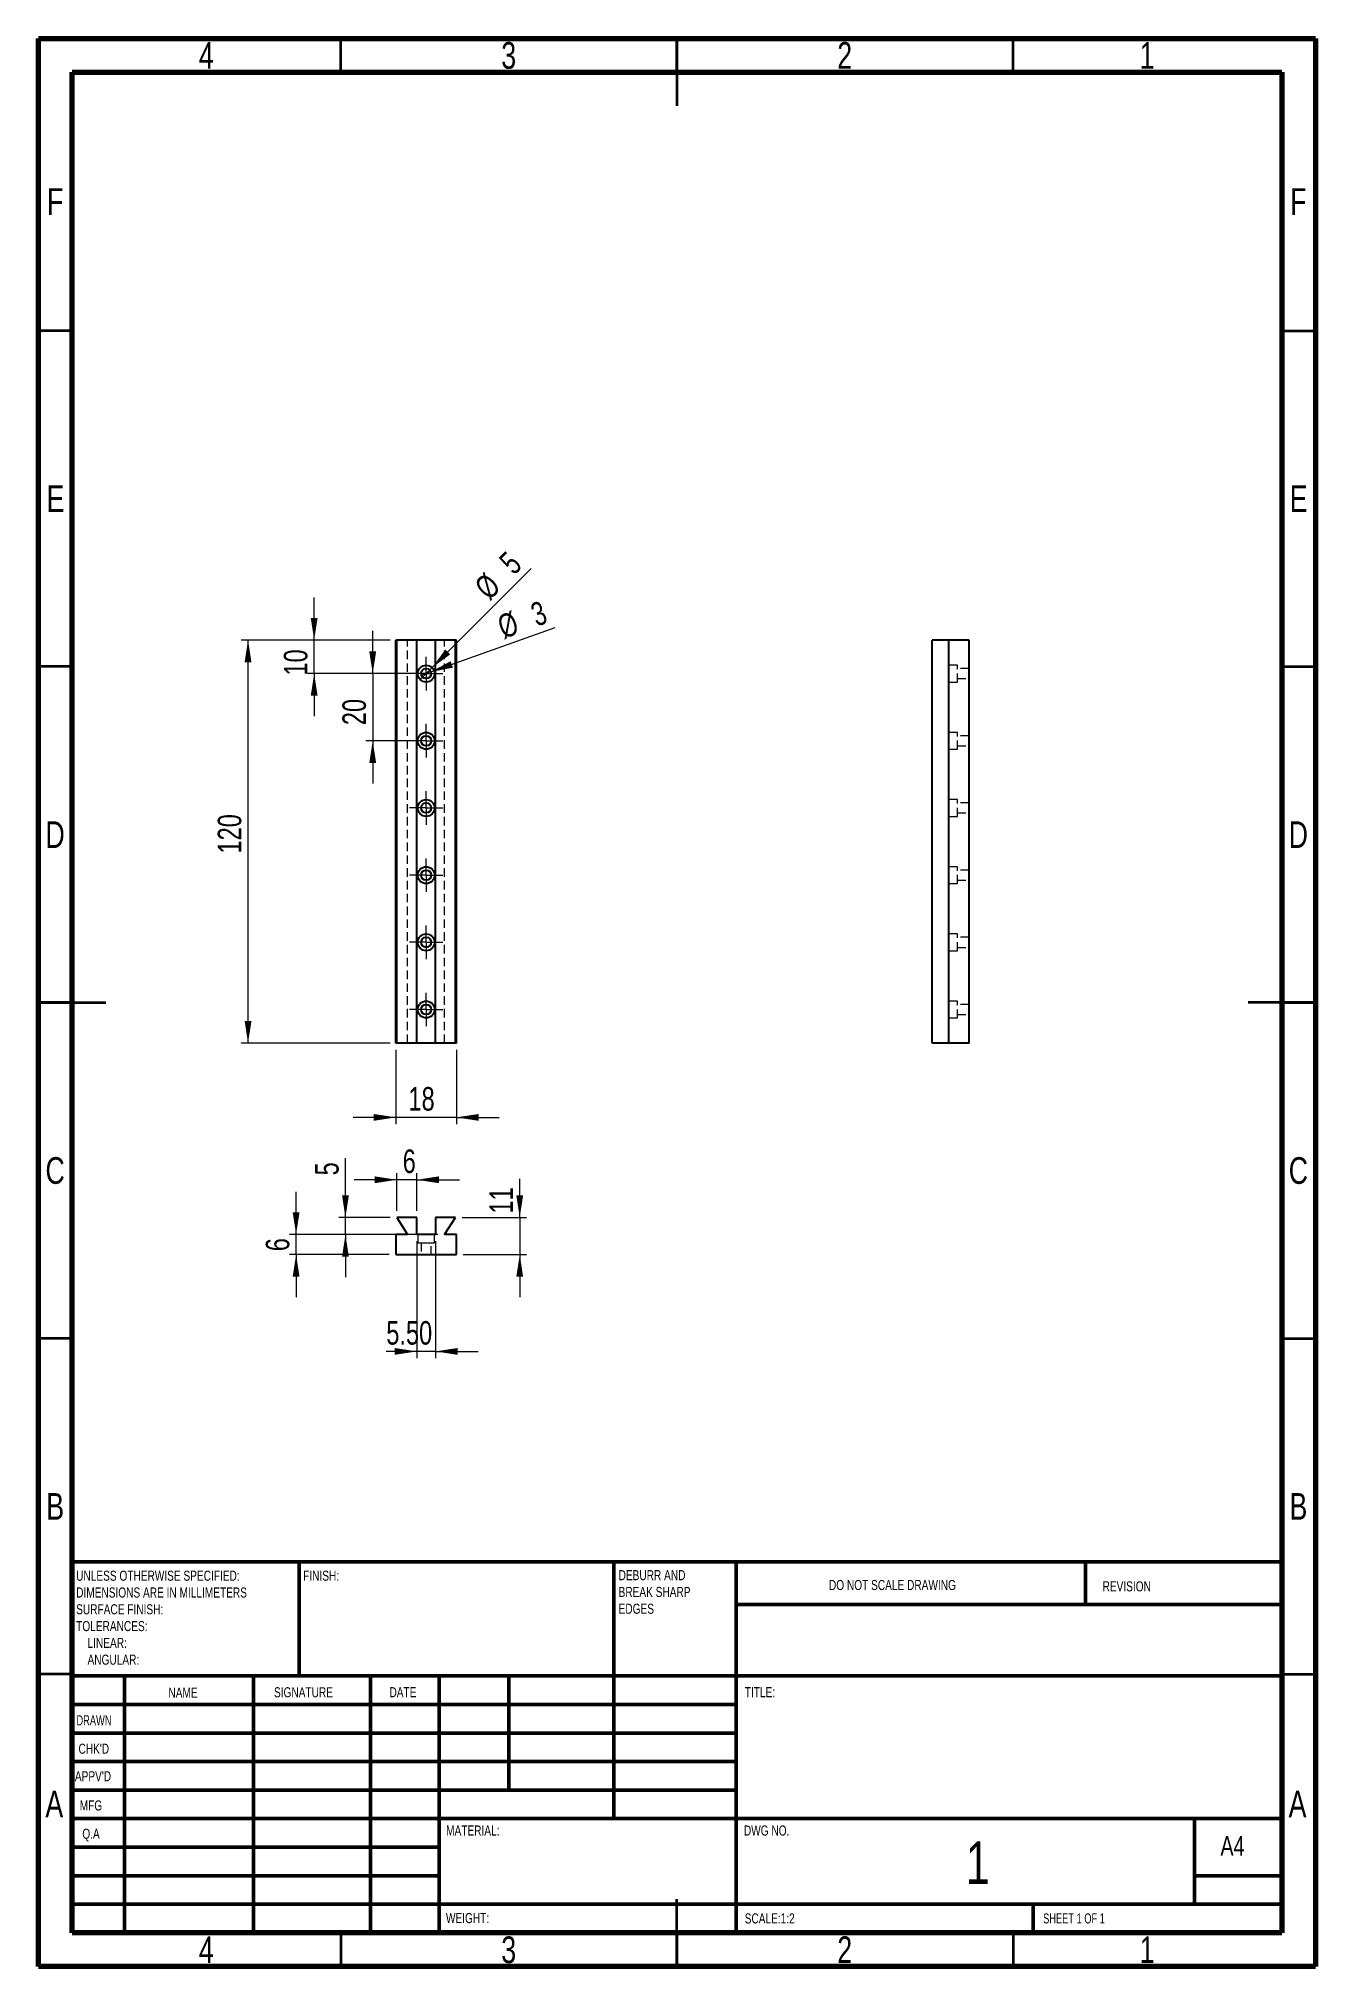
# Model space of a CAD drawing. Header units: millimetres. Extents: x 15 to 205, y 5 to 292.
import ezdxf

# ---------------------------------------------------------------- set-up
doc = ezdxf.new("R2010")
doc.units = ezdxf.units.MM
doc.linetypes.add('HIDDEN', pattern=[1.905, 1.27, -0.635])
doc.styles.add('SLDTEXTSTYLE0', font='TXT', dxfattribs={"width": 0.75})
doc.styles.add('SLDTEXTSTYLE1', font='TXT', dxfattribs={"width": 0.686449})
doc.styles.add('SLDTEXTSTYLE2', font='TXT', dxfattribs={"width": 0.6875})
doc.dimstyles.new('SLDDIMSTYLE0', dxfattribs={"dimtxt": 3.5, "dimasz": 3.302, "dimexe": 0, "dimexo": 0.0625, "dimgap": 0.875, "dimtad": 1, "dimlfac": 2, "dimrnd": 1e-09, "dimzin": 12, "dimdsep": 46, "dimtxsty": 'SLDTEXTSTYLE0', "dimsah": 1, "dimcen": 0.09, "dimadec": 0, "dimazin": 3, "dimtfac": 1, "dimtmove": 0, "dimatfit": 0, "dimfxl": 0, "dimfrac": 2, "dimtolj": 1, "dimtzin": 12, "dimarcsym": 0})
doc.dimstyles.new('SLDDIMSTYLE1', dxfattribs={"dimtxt": 3.5, "dimasz": 3.302, "dimexe": 0, "dimexo": 0.0625, "dimgap": 0.875, "dimtad": 1, "dimlfac": 2, "dimrnd": 1e-09, "dimzin": 12, "dimdsep": 46, "dimtxsty": 'SLDTEXTSTYLE0', "dimblk1": 'NONE', "dimsah": 1, "dimcen": 0, "dimadec": 0, "dimazin": 3, "dimtfac": 1, "dimtmove": 0, "dimatfit": 3, "dimldrblk": 'NONE', "dimfxl": 0, "dimfrac": 2, "dimtolj": 1, "dimtzin": 12, "dimarcsym": 0})
doc.dimstyles.new('SLDDIMSTYLE2', dxfattribs={"dimtxt": 3.5, "dimasz": 3.302, "dimexe": 0, "dimexo": 0.0625, "dimgap": 0.875, "dimtad": 1, "dimlfac": 2, "dimrnd": 1e-09, "dimzin": 12, "dimdsep": 46, "dimtxsty": 'SLDTEXTSTYLE0', "dimsah": 1, "dimcen": 0.09, "dimadec": 0, "dimazin": 3, "dimtfac": 1, "dimtofl": 0, "dimtmove": 0, "dimatfit": 3, "dimfxl": 0, "dimfrac": 2, "dimtolj": 1, "dimtzin": 12, "dimarcsym": 0})
doc.dimstyles.new('SLDDIMSTYLE3', dxfattribs={"dimtxt": 3.5, "dimasz": 3.302, "dimexe": 0, "dimexo": 0.0625, "dimgap": 0.875, "dimtad": 1, "dimlfac": 2, "dimrnd": 1e-09, "dimzin": 4, "dimdsep": 46, "dimtxsty": 'SLDTEXTSTYLE0', "dimsah": 1, "dimcen": 0.09, "dimadec": 0, "dimazin": 1, "dimtfac": 1, "dimtmove": 0, "dimatfit": 0, "dimfxl": 0, "dimfrac": 2, "dimtolj": 1, "dimtzin": 12, "dimarcsym": 0})

# ---------------------------------------------------------------- blocks, each defined once
blk = doc.blocks.new('SW_NOTE_0')
at = {"color": 0, "linetype": 'Continuous', "lineweight": 0, "char_height": 1.5, "attachment_point": 1, "style": 'SLDTEXTSTYLE0'}
for s, insert in [('UNLESS OTHERWISE SPECIFIED:', (0, 1.93)), ('DIMENSIONS ARE IN MILLIMETERS', (0, -0.57)), ('TOLERANCES:', (0, -5.57)), ('SURFACE FINISH:', (0, -3.07)), ('LINEAR:', (1.69, -8.07)), ('ANGULAR:', (1.69, -10.57))]:
    blk.add_mtext(s, dxfattribs=dict(at, insert=insert))
blk = doc.blocks.new('SW_NOTE_1')
at = {"color": 0, "linetype": 'Continuous', "lineweight": 0, "char_height": 1.5, "attachment_point": 1, "style": 'SLDTEXTSTYLE0'}
for s, insert in [('DEBURR AND', (0, 1.93)), ('BREAK SHARP', (0, -0.57)), ('EDGES', (0, -3.07))]:
    blk.add_mtext(s, dxfattribs=dict(at, insert=insert))
blk = doc.blocks.new('_D')
at = {"color": 7, "linetype": 'Continuous', "lineweight": 18}
for p, q in [((64.72, 197.46), (64.72, 203.81)), ((71.67, 197.46), (63.72, 197.46)), ((64.72, 197.46), (64.72, 187.46)), ((71.67, 187.46), (63.72, 187.46)), ((64.72, 187.46), (64.72, 181.11))]:
    blk.add_line(p, q, dxfattribs=at)
for points in [[(64.72, 197.46), (65.23, 200.76), (64.21, 200.76)], [(64.72, 187.46), (64.21, 184.16), (65.23, 184.16)]]:
    blk.add_solid(points, dxfattribs=at)
at = {"color": 7, "linetype": 'Continuous', "lineweight": 18, "insert": (60.21, 189.79), "char_height": 3.5, "attachment_point": 1, "rotation": 90, "style": 'SLDTEXTSTYLE0'}
blk.add_mtext('20', dxfattribs=at)
blk = doc.blocks.new('_D_1')
at = {"color": 7, "linetype": 'Continuous', "lineweight": 18}
for q in [(88.32, 213.11), (71.79, 196.58)]:
    blk.add_line((73.56, 198.35), q, dxfattribs=at)
blk.add_solid([(73.56, 198.35), (76.25, 200.32), (75.53, 201.04)], dxfattribs=at)
at = {"color": 7, "linetype": 'Continuous', "lineweight": 18, "char_height": 3.5, "attachment_point": 1, "rotation": 45, "style": 'SLDTEXTSTYLE0'}
for s, insert in [('5', (83.28, 214.49)), ('%%c', (79.59, 210.72))]:
    blk.add_mtext(s, dxfattribs=dict(at, insert=insert))
blk = doc.blocks.new('_NONE')
blk = doc.blocks.new('_D_2')
at = {"color": 7, "linetype": 'Continuous', "lineweight": 18}
for q in [(91.89, 204.34), (71.97, 197.21)]:
    blk.add_line((73.38, 197.71), q, dxfattribs=at)
blk.add_solid([(73.38, 197.71), (76.66, 198.35), (76.31, 199.31)], dxfattribs=at)
at = {"color": 7, "linetype": 'Continuous', "lineweight": 18, "char_height": 3.5, "attachment_point": 1, "rotation": 19.6987, "style": 'SLDTEXTSTYLE0'}
for s, insert in [('%%c', (82.98, 205.9)), ('3', (87.93, 207.73))]:
    blk.add_mtext(s, dxfattribs=dict(at, insert=insert))
blk = doc.blocks.new('_D_3')
at = {"color": 7, "linetype": 'Continuous', "lineweight": 18}
for p, q in [((56.01, 202.46), (56.01, 208.81)), ((67.17, 202.46), (55.01, 202.46)), ((56.01, 197.46), (56.01, 202.46)), ((69.17, 197.46), (55.01, 197.46)), ((56.01, 197.46), (56.01, 191.11))]:
    blk.add_line(p, q, dxfattribs=at)
for points in [[(56.01, 202.46), (56.52, 205.76), (55.5, 205.76)], [(56.01, 197.46), (55.5, 194.16), (56.52, 194.16)]]:
    blk.add_solid(points, dxfattribs=at)
at = {"color": 7, "linetype": 'Continuous', "lineweight": 18, "insert": (51.5, 197.17), "char_height": 3.5, "attachment_point": 1, "rotation": 90, "style": 'SLDTEXTSTYLE0'}
blk.add_mtext('10', dxfattribs=at)
blk = doc.blocks.new('_D_4')
at = {"color": 7, "linetype": 'Continuous', "lineweight": 18}
for p, q in [((67.3, 202.46), (45.17, 202.46)), ((46.17, 142.46), (46.17, 202.46)), ((67.3, 142.46), (45.17, 142.46))]:
    blk.add_line(p, q, dxfattribs=at)
for points in [[(46.17, 202.46), (45.66, 199.16), (46.68, 199.16)], [(46.17, 142.46), (46.68, 145.76), (45.66, 145.76)]]:
    blk.add_solid(points, dxfattribs=at)
at = {"color": 7, "linetype": 'Continuous', "lineweight": 18, "insert": (41.66, 170.68), "char_height": 3.5, "attachment_point": 1, "rotation": 90, "style": 'SLDTEXTSTYLE0'}
blk.add_mtext('120', dxfattribs=at)
blk = doc.blocks.new('_D_5')
at = {"color": 7, "linetype": 'Continuous', "lineweight": 18}
for p, q in [((68.17, 141.46), (68.17, 130.4)), ((77.17, 141.46), (77.17, 130.4)), ((68.17, 131.4), (61.82, 131.4)), ((77.17, 131.4), (68.17, 131.4)), ((77.17, 131.4), (83.52, 131.4))]:
    blk.add_line(p, q, dxfattribs=at)
for points in [[(68.17, 131.4), (64.87, 131.9), (64.87, 130.89)], [(77.17, 131.4), (80.47, 130.89), (80.47, 131.9)]]:
    blk.add_solid(points, dxfattribs=at)
at = {"color": 7, "linetype": 'Continuous', "lineweight": 18, "insert": (70.04, 135.91), "char_height": 3.5, "attachment_point": 1, "style": 'SLDTEXTSTYLE0'}
blk.add_mtext('18', dxfattribs=at)
blk = doc.blocks.new('SW_CENTERMARKSYMBOL_0')
at = {"color": 0, "linetype": 'Continuous', "lineweight": 0}
for p, q in [((-1.25, 0), (-2.5, 0)), ((0, 0), (-1.25, 0)), ((0, 1.25), (0, 2.5)), ((0, 0), (0, 1.25)), ((0, 0), (0, -1.25)), ((0, 0), (1.25, 0)), ((1.25, 0), (2.5, 0)), ((0, -1.25), (0, -2.5))]:
    blk.add_line(p, q, dxfattribs=at)
blk = doc.blocks.new('SW_CENTERMARKSYMBOL_1')
at = {"color": 0, "linetype": 'Continuous', "lineweight": 0}
for p, q in [((-1.25, 0), (-2.5, 0)), ((0, 0), (-1.25, 0)), ((0, 1.25), (0, 2.5)), ((0, 0), (0, 1.25)), ((0, 0), (0, -1.25)), ((0, 0), (1.25, 0)), ((1.25, 0), (2.5, 0)), ((0, -1.25), (0, -2.5))]:
    blk.add_line(p, q, dxfattribs=at)
blk = doc.blocks.new('SW_CENTERMARKSYMBOL_2')
at = {"color": 0, "linetype": 'Continuous', "lineweight": 0}
for p, q in [((-1.25, 0), (-2.5, 0)), ((0, 0), (-1.25, 0)), ((0, 1.25), (0, 2.5)), ((0, 0), (0, 1.25)), ((0, 0), (0, -1.25)), ((0, 0), (1.25, 0)), ((1.25, 0), (2.5, 0)), ((0, -1.25), (0, -2.5))]:
    blk.add_line(p, q, dxfattribs=at)
blk = doc.blocks.new('SW_CENTERMARKSYMBOL_3')
at = {"color": 0, "linetype": 'Continuous', "lineweight": 0}
for p, q in [((-1.25, 0), (-2.5, 0)), ((0, 0), (-1.25, 0)), ((0, 1.25), (0, 2.5)), ((0, 0), (0, 1.25)), ((0, 0), (0, -1.25)), ((0, 0), (1.25, 0)), ((1.25, 0), (2.5, 0)), ((0, -1.25), (0, -2.5))]:
    blk.add_line(p, q, dxfattribs=at)
blk = doc.blocks.new('SW_CENTERMARKSYMBOL_4')
at = {"color": 0, "linetype": 'Continuous', "lineweight": 0}
for p, q in [((-1.25, 0), (-2.5, 0)), ((0, 0), (-1.25, 0)), ((0, 1.25), (0, 2.5)), ((0, 0), (0, 1.25)), ((0, 0), (0, -1.25)), ((0, 0), (1.25, 0)), ((1.25, 0), (2.5, 0)), ((0, -1.25), (0, -2.5))]:
    blk.add_line(p, q, dxfattribs=at)
blk = doc.blocks.new('SW_CENTERMARKSYMBOL_5')
at = {"color": 0, "linetype": 'Continuous', "lineweight": 0}
for p, q in [((-1.25, 0), (-2.5, 0)), ((0, 0), (-1.25, 0)), ((0, 1.25), (0, 2.5)), ((0, 0), (0, 1.25)), ((0, 0), (0, -1.25)), ((0, 0), (1.25, 0)), ((1.25, 0), (2.5, 0)), ((0, -1.25), (0, -2.5))]:
    blk.add_line(p, q, dxfattribs=at)
blk = doc.blocks.new('SW_CENTERMARKSYMBOL_6')
at = {"color": 0, "linetype": 'Continuous', "lineweight": 0}
for p, q in [((-1.25, 0), (-2.5, 0)), ((0, 0), (-1.25, 0)), ((0, 1.25), (0, 2.5)), ((0, 0), (0, 1.25)), ((0, 0), (0, -1.25)), ((0, 0), (1.25, 0)), ((1.25, 0), (2.5, 0)), ((0, -1.25), (0, -2.5))]:
    blk.add_line(p, q, dxfattribs=at)
blk = doc.blocks.new('SW_CENTERMARKSYMBOL_7')
at = {"color": 0, "linetype": 'Continuous', "lineweight": 0}
for p, q in [((-1.25, 0), (-2.5, 0)), ((0, 0), (-1.25, 0)), ((0, 1.25), (0, 2.5)), ((0, 0), (0, 1.25)), ((0, 0), (0, -1.25)), ((0, 0), (1.25, 0)), ((1.25, 0), (2.5, 0)), ((0, -1.25), (0, -2.5))]:
    blk.add_line(p, q, dxfattribs=at)
blk = doc.blocks.new('SW_CENTERMARKSYMBOL_8')
at = {"color": 0, "linetype": 'Continuous', "lineweight": 0}
for p, q in [((-1.25, 0), (-2.5, 0)), ((0, 0), (-1.25, 0)), ((0, 1.25), (0, 2.5)), ((0, 0), (0, 1.25)), ((0, 0), (0, -1.25)), ((0, 0), (1.25, 0)), ((1.25, 0), (2.5, 0)), ((0, -1.25), (0, -2.5))]:
    blk.add_line(p, q, dxfattribs=at)
blk = doc.blocks.new('SW_CENTERMARKSYMBOL_9')
at = {"color": 0, "linetype": 'Continuous', "lineweight": 0}
for p, q in [((-1.25, 0), (-2.5, 0)), ((0, 0), (-1.25, 0)), ((0, 1.25), (0, 2.5)), ((0, 0), (0, 1.25)), ((0, 0), (0, -1.25)), ((0, 0), (1.25, 0)), ((1.25, 0), (2.5, 0)), ((0, -1.25), (0, -2.5))]:
    blk.add_line(p, q, dxfattribs=at)
blk = doc.blocks.new('SW_CENTERMARKSYMBOL_10')
at = {"color": 0, "linetype": 'Continuous', "lineweight": 0}
for p, q in [((-1.25, 0), (-2.5, 0)), ((0, 0), (-1.25, 0)), ((0, 1.25), (0, 2.5)), ((0, 0), (0, 1.25)), ((0, 0), (0, -1.25)), ((0, 0), (1.25, 0)), ((1.25, 0), (2.5, 0)), ((0, -1.25), (0, -2.5))]:
    blk.add_line(p, q, dxfattribs=at)
blk = doc.blocks.new('SW_CENTERMARKSYMBOL_11')
at = {"color": 0, "linetype": 'Continuous', "lineweight": 0}
for p, q in [((-1.25, 0), (-2.5, 0)), ((0, 0), (-1.25, 0)), ((0, 1.25), (0, 2.5)), ((0, 0), (0, 1.25)), ((0, 0), (0, -1.25)), ((0, 0), (1.25, 0)), ((1.25, 0), (2.5, 0)), ((0, -1.25), (0, -2.5))]:
    blk.add_line(p, q, dxfattribs=at)
blk = doc.blocks.new('_D_6')
at = {"color": 7, "linetype": 'Continuous', "lineweight": 18}
for p, q in [((86.6, 116.47), (86.6, 122.26)), ((78.05, 116.47), (87.6, 116.47)), ((86.6, 116.47), (86.6, 110.97)), ((78.17, 110.97), (87.6, 110.97)), ((86.6, 110.97), (86.6, 104.62))]:
    blk.add_line(p, q, dxfattribs=at)
for points in [[(86.6, 116.47), (87.1, 119.78), (86.09, 119.78)], [(86.6, 110.97), (86.09, 107.67), (87.1, 107.67)]]:
    blk.add_solid(points, dxfattribs=at)
at = {"color": 7, "linetype": 'Continuous', "lineweight": 18, "insert": (82.09, 117.08), "char_height": 3.5, "attachment_point": 1, "rotation": 90, "style": 'SLDTEXTSTYLE0'}
blk.add_mtext('11', dxfattribs=at)
blk = doc.blocks.new('_D_7')
at = {"color": 7, "linetype": 'Continuous', "lineweight": 18}
for p, q in [((53.32, 113.97), (53.32, 120.32)), ((74.42, 113.97), (52.32, 113.97)), ((53.32, 110.97), (53.32, 113.97)), ((67.17, 110.97), (52.32, 110.97)), ((53.32, 110.97), (53.32, 104.62))]:
    blk.add_line(p, q, dxfattribs=at)
for points in [[(53.32, 113.97), (53.83, 117.28), (52.81, 117.28)], [(53.32, 110.97), (52.81, 107.67), (53.83, 107.67)]]:
    blk.add_solid(points, dxfattribs=at)
at = {"color": 7, "linetype": 'Continuous', "lineweight": 18, "insert": (48.81, 111.47), "char_height": 3.5, "attachment_point": 1, "rotation": 90, "style": 'SLDTEXTSTYLE0'}
blk.add_mtext('6', dxfattribs=at)
blk = doc.blocks.new('_D_8')
at = {"color": 7, "linetype": 'Continuous', "lineweight": 18}
for p, q in [((60.66, 116.47), (60.66, 125.34)), ((67.3, 116.47), (59.66, 116.47)), ((60.66, 113.97), (60.66, 116.47)), ((70.3, 113.97), (59.66, 113.97)), ((60.66, 113.97), (60.66, 107.62))]:
    blk.add_line(p, q, dxfattribs=at)
for points in [[(60.66, 116.47), (61.17, 119.78), (60.16, 119.78)], [(60.66, 113.97), (60.16, 110.67), (61.17, 110.67)]]:
    blk.add_solid(points, dxfattribs=at)
at = {"color": 7, "linetype": 'Continuous', "lineweight": 18, "insert": (56.15, 122.76), "char_height": 3.5, "attachment_point": 1, "rotation": 90, "style": 'SLDTEXTSTYLE0'}
blk.add_mtext('5', dxfattribs=at)
blk = doc.blocks.new('_D_9')
at = {"color": 7, "linetype": 'Continuous', "lineweight": 18}
for p, q in [((71.3, 112.97), (71.3, 95.56)), ((74.05, 112.97), (74.05, 95.56)), ((71.3, 96.56), (66.74, 96.56)), ((74.05, 96.56), (71.3, 96.56)), ((74.05, 96.56), (80.4, 96.56))]:
    blk.add_line(p, q, dxfattribs=at)
for points in [[(71.3, 96.56), (67.99, 97.06), (67.99, 96.05)], [(74.05, 96.56), (77.35, 96.05), (77.35, 97.06)]]:
    blk.add_solid(points, dxfattribs=at)
at = {"color": 7, "linetype": 'Continuous', "lineweight": 18, "insert": (66.74, 101.07), "char_height": 3.5, "attachment_point": 1, "style": 'SLDTEXTSTYLE0'}
blk.add_mtext('5.50', dxfattribs=at)
blk = doc.blocks.new('_D_10')
at = {"color": 7, "linetype": 'Continuous', "lineweight": 18}
for p, q in [((68.3, 122.11), (61.95, 122.11)), ((68.3, 117.47), (68.3, 123.11)), ((71.3, 122.11), (68.3, 122.11)), ((71.3, 117.47), (71.3, 123.11)), ((71.3, 122.11), (77.65, 122.11))]:
    blk.add_line(p, q, dxfattribs=at)
for points in [[(68.3, 122.11), (64.99, 122.62), (64.99, 121.6)], [(71.3, 122.11), (74.6, 121.6), (74.6, 122.62)]]:
    blk.add_solid(points, dxfattribs=at)
at = {"color": 7, "linetype": 'Continuous', "lineweight": 18, "insert": (69.18, 126.62), "char_height": 3.5, "attachment_point": 1, "style": 'SLDTEXTSTYLE0'}
blk.add_mtext('6', dxfattribs=at)

msp = doc.modelspace()

# ---------------------------------------------------------------- linework, layer by layer
at = {"color": 7, "linetype": 'Continuous', "lineweight": 70}
for p, q in [((15, 5), (15, 292)), ((15, 292), (205, 292)), ((205, 292), (205, 5)), ((20, 10), (20, 287)), ((20, 287), (200, 287)), ((200, 287), (200, 10)), ((200, 10), (20, 10)), ((205, 5), (15, 5))]:
    msp.add_line(p, q, dxfattribs=at)
at = {"color": 7, "linetype": 'Continuous', "lineweight": 35}
for p, q in [((60, 287), (60, 292)), ((110, 292), (110, 282)), ((110, 287), (110, 292)), ((160, 287), (160, 292)), ((20, 248.5), (15, 248.5)), ((200, 248.5), (205, 248.5)), ((20, 198.5), (15, 198.5)), ((200, 198.5), (205, 198.5)), ((15, 148.5), (25, 148.5)), ((20, 148.5), (15, 148.5)), ((205, 148.5), (195, 148.5)), ((200, 148.5), (205, 148.5)), ((20, 98.5), (15, 98.5)), ((200, 98.5), (205, 98.5)), ((20, 48.5), (15, 48.5)), ((200, 48.5), (205, 48.5)), ((110, 5), (110, 15)), ((60, 10), (60, 5)), ((110, 10), (110, 5)), ((160, 10), (160, 5))]:
    msp.add_line(p, q, dxfattribs=at)
at = {"color": 7, "linetype": 'Continuous', "lineweight": 25}
for p, q in [((68.1713, 142.4613), (68.1713, 202.4613)), ((68.2963, 202.4613), (68.1713, 202.4613)), ((71.2963, 202.4613), (68.2963, 202.4613)), ((68.2963, 142.4613), (68.2963, 202.4613)), ((71.2963, 142.4613), (71.2963, 202.4613)), ((74.0463, 202.4613), (71.2963, 202.4613)), ((74.0463, 142.4613), (74.0463, 202.4613)), ((77.0463, 202.4613), (74.0463, 202.4613)), ((77.0463, 142.4613), (77.0463, 202.4613)), ((77.1713, 202.4613), (77.0463, 202.4613)), ((77.1713, 142.4613), (77.1713, 202.4613)), ((147.9691, 142.4613), (147.9691, 202.4613)), ((150.4691, 202.4613), (147.9691, 202.4613)), ((150.4691, 142.4613), (150.4691, 202.4613)), ((153.4691, 202.4613), (150.4691, 202.4613)), ((153.4691, 142.4613), (153.4691, 202.4613)), ((68.2963, 142.4613), (68.1713, 142.4613)), ((71.2963, 142.4613), (68.2963, 142.4613)), ((74.0463, 142.4613), (71.2963, 142.4613)), ((77.0463, 142.4613), (74.0463, 142.4613)), ((77.1713, 142.4613), (77.0463, 142.4613)), ((150.4691, 142.4613), (147.9691, 142.4613)), ((153.4691, 142.4613), (150.4691, 142.4613)), ((71.2963, 116.4743), (68.2963, 116.4743)), ((68.2963, 116.4743), (69.9213, 113.9743)), ((71.2963, 113.9743), (71.2963, 116.4743)), ((74.0463, 116.4743), (74.0463, 113.9743)), ((77.0463, 116.4743), (74.0463, 116.4743)), ((75.4213, 113.9743), (77.0463, 116.4743)), ((68.1713, 113.9743), (68.1713, 110.9743)), ((69.9213, 113.9743), (68.1713, 113.9743)), ((74.0463, 113.9743), (71.2963, 113.9743)), ((77.1713, 113.9743), (75.4213, 113.9743)), ((77.1713, 110.9743), (77.1713, 113.9743)), ((68.1713, 110.9743), (77.1713, 110.9743))]:
    msp.add_line(p, q, dxfattribs=at)
at = {"color": 7, "linetype": 'HIDDEN', "lineweight": 18}
for p, q in [((69.9213, 142.4613), (69.9213, 202.4613)), ((75.4213, 142.4613), (75.4213, 202.4613)), ((151.7191, 198.7113), (150.4691, 198.7113)), ((151.7191, 196.2113), (151.7191, 198.7113)), ((153.4691, 198.2113), (151.7191, 198.2113)), ((150.4691, 196.2113), (151.7191, 196.2113)), ((151.7191, 196.7113), (153.4691, 196.7113)), ((151.7191, 188.7113), (150.4691, 188.7113)), ((151.7191, 186.2113), (151.7191, 188.7113)), ((153.4691, 188.2113), (151.7191, 188.2113)), ((151.7191, 186.7113), (153.4691, 186.7113)), ((150.4691, 186.2113), (151.7191, 186.2113)), ((151.7191, 178.7113), (150.4691, 178.7113)), ((151.7191, 176.2113), (151.7191, 178.7113)), ((153.4691, 178.2113), (151.7191, 178.2113)), ((150.4691, 176.2113), (151.7191, 176.2113)), ((151.7191, 176.7113), (153.4691, 176.7113)), ((151.7191, 168.7113), (150.4691, 168.7113)), ((151.7191, 166.2113), (151.7191, 168.7113)), ((153.4691, 168.2113), (151.7191, 168.2113)), ((151.7191, 166.7113), (153.4691, 166.7113)), ((150.4691, 166.2113), (151.7191, 166.2113)), ((151.7191, 158.7113), (150.4691, 158.7113)), ((151.7191, 156.2113), (151.7191, 158.7113)), ((153.4691, 158.2113), (151.7191, 158.2113)), ((150.4691, 156.2113), (151.7191, 156.2113)), ((151.7191, 156.7113), (153.4691, 156.7113)), ((151.7191, 148.7113), (150.4691, 148.7113)), ((151.7191, 146.2113), (151.7191, 148.7113)), ((153.4691, 148.2113), (151.7191, 148.2113)), ((151.7191, 146.7113), (153.4691, 146.7113)), ((150.4691, 146.2113), (151.7191, 146.2113)), ((71.4213, 113.9743), (71.4213, 112.7243)), ((71.4213, 112.7243), (72.6713, 112.7243)), ((71.9213, 112.7243), (71.9213, 110.9743)), ((72.6713, 112.7243), (73.9213, 112.7243)), ((73.4213, 110.9743), (73.4213, 112.7243)), ((73.9213, 112.7243), (73.9213, 113.9743))]:
    msp.add_line(p, q, dxfattribs=at)
at = {"color": 7, "linetype": 'Continuous', "lineweight": 50}
for p, q in [((20, 65.25), (200, 65.25)), ((20, 65.25), (20, 10)), ((53.8, 48.25), (53.8, 65.25)), ((100.6, 65.25), (100.6, 27)), ((118.8, 65.25), (118.8, 10)), ((170.8, 58.875), (170.8, 65.25)), ((200, 58.875), (118.8, 58.875)), ((200, 48.25), (20, 48.25)), ((27.8, 48.25), (27.8, 10)), ((46.991, 48.25), (46.991, 10)), ((64.3989, 48.25), (64.3989, 10)), ((74.6, 10), (74.6, 48.25)), ((85, 31.25), (85, 48.25)), ((118.8, 44), (20, 44)), ((118.8, 39.75), (20, 39.75)), ((118.8, 35.5), (20, 35.5)), ((118.8, 31.25), (20, 31.25)), ((74.6, 27), (20, 27)), ((74.6, 27), (200, 27)), ((187, 14.25), (187, 27)), ((74.6, 22.7499), (20, 22.7499)), ((74.6, 18.5), (20, 18.5)), ((200, 18.5), (187, 18.5)), ((20, 14.25), (200, 14.25)), ((163, 10), (163, 14.25))]:
    msp.add_line(p, q, dxfattribs=at)
at = {"color": 7, "linetype": 'Continuous', "lineweight": 25}
for centre, radius in [((72.6713, 197.4613), 1.25), ((72.6713, 197.4613), 0.75), ((72.6713, 187.4613), 1.25), ((72.6713, 187.4613), 0.75), ((72.6713, 177.4613), 1.25), ((72.6713, 177.4613), 0.75), ((72.6713, 167.4613), 1.25), ((72.6713, 167.4613), 0.75), ((72.6713, 157.4613), 1.25), ((72.6713, 157.4613), 0.75), ((72.6713, 147.4613), 1.25), ((72.6713, 147.4613), 0.75)]:
    msp.add_circle(centre, radius, dxfattribs=at)

# ---------------------------------------------------------------- block references
at = {"color": 7, "linetype": 'Continuous', "lineweight": 0}
for name, p in [('SW_CENTERMARKSYMBOL_0', (72.6713, 197.4613)), ('SW_CENTERMARKSYMBOL_6', (72.6713, 197.4613)), ('SW_CENTERMARKSYMBOL_5', (72.6713, 187.4613)), ('SW_CENTERMARKSYMBOL_11', (72.6713, 187.4613)), ('SW_CENTERMARKSYMBOL_4', (72.6713, 177.4613)), ('SW_CENTERMARKSYMBOL_10', (72.6713, 177.4613)), ('SW_CENTERMARKSYMBOL_3', (72.6713, 167.4613)), ('SW_CENTERMARKSYMBOL_9', (72.6713, 167.4613)), ('SW_CENTERMARKSYMBOL_2', (72.6713, 157.4613)), ('SW_CENTERMARKSYMBOL_8', (72.6713, 157.4613)), ('SW_CENTERMARKSYMBOL_1', (72.6713, 147.4613)), ('SW_CENTERMARKSYMBOL_7', (72.6713, 147.4613)), ('SW_NOTE_0', (20.5937, 61.9874)), ('SW_NOTE_1', (101.3092, 62.0695))]:
    msp.add_blockref(name, p, dxfattribs=at)

# ---------------------------------------------------------------- texts
for s, insert, char_height, attachment_point, style in [('4', (39.96, 291.4739), 3.9688, 2, 'SLDTEXTSTYLE0'), ('3', (84.96, 291.4739), 3.9688, 2, 'SLDTEXTSTYLE0'), ('2', (134.96, 291.4739), 3.9688, 2, 'SLDTEXTSTYLE0'), ('1', (179.96, 291.4739), 3.9688, 2, 'SLDTEXTSTYLE0'), ('F', (17.4577, 269.7239), 3.9688, 2, 'SLDTEXTSTYLE0'), ('F', (202.4577, 269.7239), 3.9688, 2, 'SLDTEXTSTYLE0'), ('E', (17.5078, 225.4739), 3.9688, 2, 'SLDTEXTSTYLE0'), ('E', (202.5078, 225.4739), 3.9688, 2, 'SLDTEXTSTYLE0'), ('D', (17.4527, 175.4739), 3.9688, 2, 'SLDTEXTSTYLE0'), ('D', (202.4527, 175.4739), 3.9688, 2, 'SLDTEXTSTYLE0'), ('C', (17.4587, 125.4739), 3.9688, 2, 'SLDTEXTSTYLE0'), ('C', (202.4587, 125.4739), 3.9688, 2, 'SLDTEXTSTYLE0'), ('B', (17.4706, 75.4739), 3.9688, 2, 'SLDTEXTSTYLE0'), ('B', (202.4706, 75.4739), 3.9688, 2, 'SLDTEXTSTYLE0'), ('FINISH:', (54.3713, 63.9193), 1.5, 1, 'SLDTEXTSTYLE0'), ('DO NOT SCALE DRAWING', (132.6146, 62.533), 1.5, 1, 'SLDTEXTSTYLE0'), ('REVISION', (173.3276, 62.3349), 1.5, 1, 'SLDTEXTSTYLE0'), ('NAME', (34.3222, 46.5015), 1.5, 1, 'SLDTEXTSTYLE0'), ('SIGNATURE', (50.0336, 46.5618), 1.5, 1, 'SLDTEXTSTYLE0'), ('DATE', (67.2147, 46.5762), 1.5, 1, 'SLDTEXTSTYLE0'), ('TITLE:', (120.0902, 46.5762), 1.5, 1, 'SLDTEXTSTYLE0'), ('DRAWN', (20.6434, 42.3848), 1.5, 1, 'SLDTEXTSTYLE1'), ("CHK'D", (20.9392, 38.1619), 1.5, 1, 'SLDTEXTSTYLE0'), ("APPV'D", (20.4017, 34.0659), 1.5, 1, 'SLDTEXTSTYLE0'), ('A', (17.3397, 31.1677), 3.9688, 2, 'SLDTEXTSTYLE0'), ('MFG', (21.124, 29.7158), 1.5, 1, 'SLDTEXTSTYLE0'), ('A', (202.3397, 31.1677), 3.9688, 2, 'SLDTEXTSTYLE0'), ('MATERIAL:', (75.6459, 25.9861), 1.5, 1, 'SLDTEXTSTYLE0'), ('DWG NO.', (119.953, 25.9861), 1.5, 1, 'SLDTEXTSTYLE0'), ('Q.A', (21.509, 25.5047), 1.5, 1, 'SLDTEXTSTYLE0'), ('1', (154.7529, 23.6069), 6.35, 2, 'SLDTEXTSTYLE0'), ('A4', (190.8712, 24.4064), 2.91042, 1, 'SLDTEXTSTYLE0'), ('WEIGHT:', (75.6178, 12.9493), 1.4986, 1, 'SLDTEXTSTYLE0'), ('SCALE:1:2', (120.074, 12.9001), 1.5, 1, 'SLDTEXTSTYLE0'), ('SHEET 1 OF 1', (164.4783, 12.9001), 1.5, 1, 'SLDTEXTSTYLE2'), ('4', (39.96, 9.4739), 3.9688, 2, 'SLDTEXTSTYLE0'), ('3', (84.96, 9.4739), 3.9688, 2, 'SLDTEXTSTYLE0'), ('2', (134.96, 9.4739), 3.9688, 2, 'SLDTEXTSTYLE0'), ('1', (179.96, 9.4739), 3.9688, 2, 'SLDTEXTSTYLE0')]:
    msp.add_mtext(s, dxfattribs=dict(at, insert=insert, char_height=char_height, attachment_point=attachment_point, style=style))

# ---------------------------------------------------------------- dimensions: what is measured, and where the dimension line sits
at = {"color": 7, "linetype": 'Continuous', "lineweight": 18}
for p1, p2, picture, middle in [((71.7874, 196.5774), (73.5551, 198.3452), '_D_1', (85.6865, 210.4766)), ((71.9651, 197.2085), (73.3774, 197.7141), '_D_2', (88.4083, 203.0956))]:
    dim = msp.add_diameter_dim_2p(p1=p1, p2=p2, dimstyle='SLDDIMSTYLE1', dxfattribs=at)
    dim.commit()
    dim.dimension.update_dxf_attribs({"geometry": picture, "text_midpoint": middle, "dimtype": 163})
for base, p1, p2, dimstyle, picture, middle in [((56.0118, 202.4613), (70.1713, 197.4613), (68.1713, 202.4613), 'SLDDIMSTYLE0', '_D_3', (56.0118, 199.7536)), ((64.7189, 187.4613), (72.6713, 197.4613), (72.6713, 187.4613), 'SLDDIMSTYLE0', '_D', (64.7189, 192.3736)), ((46.1713, 202.4613), (68.2963, 142.4613), (68.2963, 202.4613), 'SLDDIMSTYLE2', '_D_4', (46.1713, 174.561)), ((60.6647, 116.4743), (71.2963, 113.9743), (68.2963, 116.4743), 'SLDDIMSTYLE0', '_D_8', (60.6647, 124.0481)), ((86.5969, 110.9743), (77.0463, 116.4743), (77.1713, 110.9743), 'SLDDIMSTYLE0', '_D_6', (86.5969, 119.671)), ((53.3206, 113.9743), (68.1713, 110.9743), (75.4213, 113.9743), 'SLDDIMSTYLE0', '_D_7', (53.3206, 112.7604))]:
    dim = msp.add_linear_dim(base=base, p1=p1, p2=p2, angle=90, dimstyle=dimstyle, dxfattribs=at)
    dim.commit()
    dim.dimension.update_dxf_attribs({"geometry": picture, "text_midpoint": middle, "dimtype": 160})
for base, p1, p2, dimstyle, picture, middle in [((68.1713, 131.3956), (77.1713, 142.4613), (68.1713, 142.4613), 'SLDDIMSTYLE0', '_D_5', (72.6299, 131.3956)), ((68.2963, 122.1123), (71.2963, 116.4743), (68.2963, 116.4743), 'SLDDIMSTYLE0', '_D_10', (70.4773, 122.1123)), ((71.2963, 96.5568), (74.0463, 113.9743), (71.2963, 113.9743), 'SLDDIMSTYLE3', '_D_9', (71.2693, 96.5568))]:
    dim = msp.add_linear_dim(base=base, p1=p1, p2=p2, dimstyle=dimstyle, dxfattribs=at)
    dim.commit()
    dim.dimension.update_dxf_attribs({"geometry": picture, "text_midpoint": middle, "dimtype": 160})

doc.saveas('drawing.dxf')
